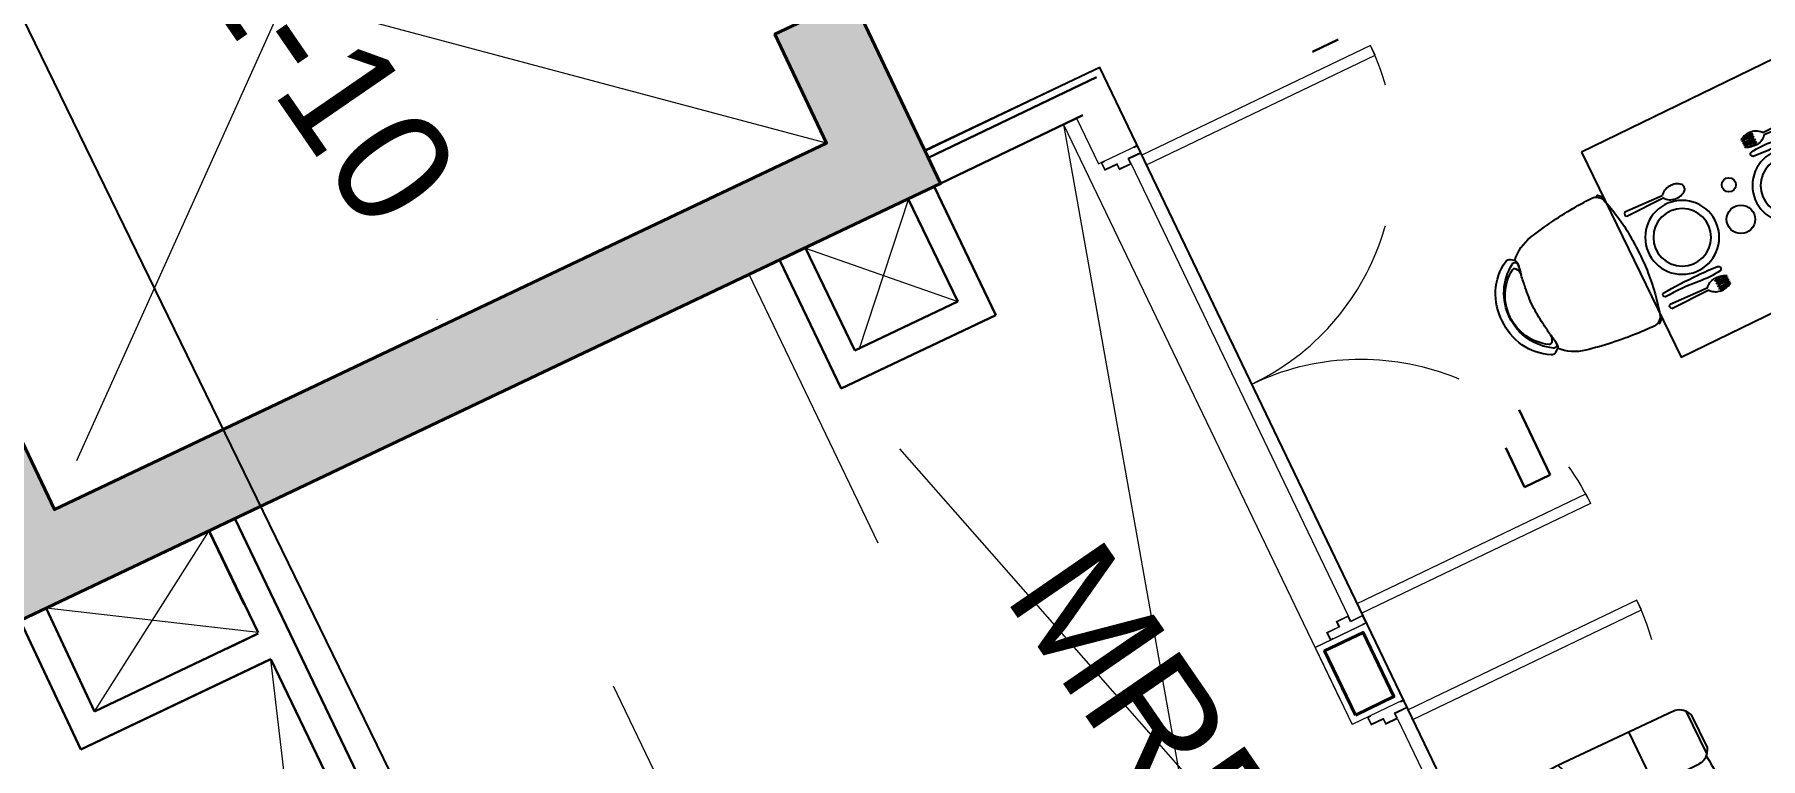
# Model space of a CAD drawing. Header units: millimetres. Extents: x 32582 to 41721, y -247935 to -234947.
# Drawn here: x 37759 to 38365, y -245400 to -245146 of the extents above; entities that cross this region are included whole.
import ezdxf

# ---------------------------------------------------------------- set-up
doc = ezdxf.new("R2010")
doc.units = ezdxf.units.MM
doc.header["$LTSCALE"] = 300
doc.header["$MEASUREMENT"] = 0
for name, pattern in [('DGN Style 2', [4.165224, 2.499135, -1.66609]), ('DGN Style 4', [1.902655, 0.950733, -0.475367, 0.001188, -0.475367]), ('TDME_FASHION_L2$0$DGN Style 2', [4.165224, 2.499135, -1.66609]), ('TDME_FASHION_L3$0$DGN Style 2', [4.165224, 2.499135, -1.66609]), ('TDME_Fave_Core_L3$0$DGN Style 2', [4.165224, 2.499135, -1.66609])]:
    doc.linetypes.add(name, pattern=pattern)
for name, color, linetype in [('1', 1, 'Continuous'), ('I-FURNITURE', 2, 'Continuous'), ('I-TXTDIM-GRID', 1, 'Continuous'), ('Szechuan Plan final plan$0$I-FURN', 1, 'Continuous')]:
    doc.layers.add(name, color=color, linetype=linetype)
for name, color, linetype, lineweight in [('A-_FNSH----_H-', 8, 'Continuous', 0), ('G-GRID_A', 1, 'DGN Style 4', 0), ('MINORTEXT', 1, 'Continuous', 13), ('STRUCTURES', 3, 'DGN Style 2', 0), ('TDME_FASHION_L2$0$A-_SLABOPEN_E-', 8, 'TDME_FASHION_L2$0$DGN Style 2', 0), ('TDME_FASHION_L3$0$A-_CONC----_E-', 3, 'Continuous', 40), ('TDME_FASHION_L3$0$A-_DOOR----_E-', 1, 'Continuous', 13), ('TDME_FASHION_L3$0$A-_FLORPATT_E-', 8, 'Continuous', 13), ('TDME_FASHION_L3$0$A-_FNSH----_E-', 7, 'Continuous', 13), ('TDME_FASHION_L3$0$A-_SLABOPEN_E-', 8, 'TDME_FASHION_L3$0$DGN Style 2', 0), ('TDME_FASHION_L3$0$A-_WALL----_E-', 1, 'Continuous', 30), ('TDME_Fave_column_L3$0$A-_CONC----_E-', 3, 'Continuous', 40), ('TDME_Fave_Core_L3$0$A-_SLABOPEN_E-', 8, 'TDME_Fave_Core_L3$0$DGN Style 2', 0)]:
    doc.layers.add(name, color=color, linetype=linetype, lineweight=lineweight)
doc.styles.add('MINORTEXT', font='arial.ttf', dxfattribs={"height": 0.36})

# ---------------------------------------------------------------- blocks, each defined once
blk = doc.blocks.new('TDME_FASHION_L3$0$Doors_MR')
at = {"layer": 'TDME_FASHION_L3$0$A-_DOOR----_E-', "extrusion": (-3.1999e-12, -2.0425e-12, -1)}
for p, q in [((0, 0), (30, 0)), ((0, -12), (0, 0)), ((0, 0), (0, 0)), ((30, 0), (30, -47)), ((1860, 0), (1830, 0)), ((1830, 0), (1830, -47)), ((1860, -12), (1860, 0)), ((1860, 0), (1860, 0)), ((2, -12), (0, -12)), ((28, -2), (1.9, -2)), ((1.9, -2), (2, -2)), ((2, -2), (2, -12)), ((28, -49), (28, -2)), ((48, -49), (28, -49)), ((30, -47), (50, -47)), ((48, -91), (48, -49)), ((50, -47), (50, -93)), ((1830, -47), (1810, -47)), ((1810, -47), (1810, -93)), ((1812, -91), (1812, -49)), ((1812, -49), (1832, -49)), ((1832, -49), (1832, -2)), ((1832, -2), (1858.1, -2)), ((1858.1, -2), (1858, -2)), ((1858, -2), (1858, -12)), ((1858, -12), (1860, -12)), ((28, -138), (28, -91)), ((28, -91), (48, -91)), ((50, -93), (30, -93)), ((30, -93), (30, -140)), ((1810, -93), (1830, -93)), ((1832, -91), (1812, -91)), ((1830, -93), (1830, -140)), ((1832, -138), (1832, -91)), ((0, -140), (0, -128)), ((0, -128), (2, -128)), ((30, -140), (0, -140)), ((2, -138), (1.9, -138)), ((1.9, -138), (28, -138)), ((2, -128), (2, -138)), ((1830, -140), (1860, -140)), ((1858.1, -138), (1832, -138)), ((1860, -128), (1858, -128)), ((1858, -128), (1858, -138)), ((1858, -138), (1858.1, -138)), ((1860, -140), (1860, -128))]:
    blk.add_line(p, q, dxfattribs=at)
at = {"layer": 'TDME_FASHION_L3$0$A-_DOOR----_E-'}
for p, q in [((38, -1030, 0), (37.9, -140, 0)), ((37.9, -140, 0), (75.9, -140, 0)), ((75.9, -140, 0), (76, -1030, 0)), ((1784.1, -140, 0), (1784, -1030, 0)), ((1822.1, -140, 0), (1784.1, -140, 0)), ((1822, -1030, 0), (1822.1, -140, 0)), ((76, -1030, 0), (38, -1030, 0)), ((1784, -1030, 0), (1822, -1030, 0))]:
    blk.add_line(p, q, dxfattribs=at)
at = {"layer": 'TDME_FASHION_L3$0$A-_DOOR----_E-', "linetype": 'TDME_FASHION_L3$0$DGN Style 2', "extrusion": (3.19986e-12, -2.04249e-12, -1)}
blk.add_ellipse((28, -138), major_axis=(885.8, -172.2, 0), ratio=0.988071, start_param=6.091196, end_param=7.653103, dxfattribs=at)
at = {"layer": 'TDME_FASHION_L3$0$A-_DOOR----_E-', "linetype": 'TDME_FASHION_L3$0$DGN Style 2'}
blk.add_ellipse((1832, -138), major_axis=(-885.8, -172.2, 0), ratio=0.988071, start_param=6.091196, end_param=7.653103, dxfattribs=at)
blk = doc.blocks.new('Szechuan Plan final plan$0$A$C6E7559BB')
at = {"layer": 'Szechuan Plan final plan$0$I-FURN'}
for p, q in [((-244.3, 90.6), (-242.3, 90.6)), ((-237, 90.6), (-234.6, 90.6)), ((-228.3, 90.6), (-225.2, 90.6)), ((-218.8, 90.6), (-216.4, 90.6)), ((-211.1, 90.6), (-209.1, 90.6)), ((-247.7, 42.1), (-241.1, 42.1)), ((-235.4, 42.1), (-230.2, 42.1)), ((-231.5, -157.9), (-229.9, 0.5)), ((-223.3, 42.1), (-218, 42.1)), ((-221.3, 0.7), (-214.6, -157.4)), ((-212.3, 42.1), (-205.8, 42.1))]:
    blk.add_line(p, q, dxfattribs=at)
for points in [[(-254.3, 42.1, -0.127139), (-244.3, 90.6, -5.704288)], [(-242.3, 90.6, 0.108023), (-247.7, 42.1, 0.108023)], [(-241.1, 42.1, -0.087751), (-237, 90.6)], [(-235.4, 42.1, -0.082168), (-234.6, 90.6)], [(-228.3, 90.6, 0.020221), (-230.2, 42.1, 0.036122)], [(-225.2, 90.6, -0.020221), (-223.3, 42.1, -0.036122)], [(-218, 42.1, 0.082168), (-218.8, 90.6)], [(-212.3, 42.1, 0.087751), (-216.4, 90.6)], [(-211.1, 90.6, -0.108023), (-205.8, 42.1, -0.108023)], [(-199.2, 42.1, 0.127139), (-209.1, 90.6, 5.704288)], [(-163.1, -162.7, 0.01574), (-159, -10, 0.021051), (-163.2, 74, 0.836419), (-182.2, 75.6, 0.057149), (-182.8, -17.5, -0.037914), (-180, -161, 0.573135), (-163.1, -162.7, -0.221551)]]:
    blk.add_lwpolyline(points, format="xyb", dxfattribs=at)
blk.add_lwpolyline([(177.8, -162.6, -0.278334), (169.2, -157.9), (170.8, 0.5, -0.425938), (159.4, 88.4, -0.191265), (172.8, 93.4, -0.191265), (186.3, 89.1, -0.425938), (179.4, 0.7), (186.1, -157.4, -0.278334)], format="xyb", close=True, dxfattribs=at)
for radius in [144.3, 112.5]:
    blk.add_circle((0, 0), radius, dxfattribs=at)
for centre, radius, start, end in [((-193.3, 49.9), 61.5, 187.37361, 233.51557), ((-260.3, 48.3), 61.5, 309.35464, 354.20087), ((-223.3, -153.1), 9.45, 210.18254, 272.39733), ((-223, -153.1), 9.45, 270.47288, 332.68767)]:
    blk.add_arc(centre, radius, start, end, dxfattribs=at)
blk = doc.blocks.new('A$C2F5B72BF')
at = {"layer": 'I-FURNITURE', "color": 1}
for p, q in [((120.5, 432, 4935.8), (131.8, 422.8, 4935.8)), ((120.5, 68.3, 4935.8), (131.8, 77.5, 4935.8))]:
    blk.add_line(p, q, dxfattribs=at)
at = {"layer": 'I-FURNITURE', "color": 1, "elevation": 4935.8}
for points in [[(488, 495.6), (493.8, 500.3), (504.7, 489.7), (500.9, 484.9)], [(488, 4.6), (493.8, 0), (504.7, 10.6), (500.9, 15.4)]]:
    blk.add_lwpolyline(points, dxfattribs=at)
at = {"layer": 'I-FURNITURE', "color": 1}
for centre, radius, start, end in [((498.8, -827.1, 4935.8), 1327.7, 93.9233, 102.19866), ((581.4, -2895.6, 4935.8), 3397.5, 91.8502, 92.92605), ((469.6, 460.7, 4935.8), 39.5, 23.23525, 86.91161), ((199.7, 257.9, 4935.8), 199.8, 119.20525, 182.23339), ((111, 414.5, 4935.8), 19.9, 61.59678, 116.35963), ((248.8, 317.9, 4935.8), 155.7, 101.28928, 138.19778), ((-190.4, 269.3, 4935.8), 726.4, 4.08371, 16.54994), ((219.6, 251.8, 4935.8), 190.8, 121.57307, 180.48651), ((203.1, 251, 4935.8), 172.1, 122.45066, 180.27992), ((115.5, 387.3, 4935.8), 10.1, 43.36483, 118.09788), ((125.7, 406.2, 4935.8), 10.1, 3.3248, 126.10484), ((91.7, 371, 4935.8), 38.9, 353.23232, 36.79243), ((3201.5, -84, 4935.8), 3104, 171.65752, 172.51548), ((-34.7, 409.1, 4935.8), 170.4, 345.48786, 359.20686), ((118.4, 410.3, 4935.8), 18.3, 357.43714, 42.98217), ((-13, 413, 4935.8), 149.6, 349.23081, 358.65616), ((732.4, 241, 4935.8), 613.7, 172.571, 179.14929), ((-353.8, 256.9, 4935.8), 890.3, 359.56412, 4.13251), ((199.7, 242.4, 4935.8), 199.8, 177.76661, 240.79475), ((219.6, 248.5, 4935.8), 190.8, 179.51349, 238.42693), ((203.1, 249.3, 4935.8), 172.1, 179.72008, 237.54934), ((732.4, 259.3, 4935.8), 613.7, 180.85071, 187.429), ((-353.8, 243.4, 4935.8), 890.3, 355.86749, 0.43588), ((91.7, 129.3, 4935.8), 38.9, 323.20757, 6.76768), ((3201.5, 584.2, 4935.8), 3104, 187.48452, 188.34248), ((-34.7, 91.2, 4935.8), 170.4, 0.79314, 14.51214), ((-190.4, 230.9, 4935.8), 726.4, 343.45006, 355.91629), ((111, 85.8, 4935.8), 19.9, 243.64037, 298.40322), ((115.5, 113, 4935.8), 10.1, 241.90212, 316.63517), ((125.7, 94.1, 4935.8), 10.1, 233.89516, 356.6752), ((118.4, 90, 4935.8), 18.3, 317.01783, 2.56286), ((248.8, 182.4, 4935.8), 155.7, 221.80222, 258.71072), ((-13, 87.3, 4935.8), 149.6, 1.34384, 10.76919), ((498.8, 1327.4, 4935.8), 1327.7, 257.80134, 266.0767), ((581.4, 3395.9, 4935.8), 3397.5, 267.07395, 268.1498), ((469.6, 39.6, 4935.8), 39.5, 273.08839, 336.76475)]:
    blk.add_arc(centre, radius, start, end, dxfattribs=at)
blk = doc.blocks.new('A$C18D76A29')
at = {"layer": '1', "color": 1, "linetype": 'Continuous'}
for p, q in [((336.7, 543.3), (303.2, 835.6)), ((437.1, 842.1), (830, 842.1)), ((583.1, 842.1), (583.1, 543.3)), ((830, 842.1), (830, 534.4)), ((830, 842.1), (830, 534.4)), ((830, 842.1), (830, 534.4)), ((830, 842.1), (830, 534.4)), ((1222.9, 842.1), (830, 842.1)), ((830, 842.1), (830, 534.4)), ((830, 842.1), (830, 534.4)), ((830, 842.1), (830, 534.4)), ((830, 842.1), (830, 534.4)), ((1076.9, 842.1), (1076.9, 543.3)), ((1323.3, 543.3), (1356.8, 835.6)), ((255.4, 510.6), (105.6, 746.4)), ((1404.6, 510.6), (1554.4, 746.4)), ((0, 502.3), (7, 54.3)), ((217.6, 419), (0, 502.3)), ((441, 543.3), (337.8, 543.3)), ((830, 543.3), (437.1, 543.3)), ((830, 543.3), (1222.9, 543.3)), ((830, 534.4), (830, 1)), ((830, 534.4), (830, 1)), ((830, 534.4), (830, 1)), ((830, 534.4), (830, 1)), ((830, 534.4), (830, 1)), ((830, 534.4), (830, 1)), ((830, 534.4), (830, 1)), ((830, 534.4), (830, 1)), ((1219, 543.3), (1322.2, 543.3)), ((1442.4, 419), (1660, 502.3)), ((1660, 502.3), (1653, 54.3)), ((217.6, 419), (213.5, 54.6)), ((1442.4, 419), (1446.5, 54.6)), ((217.6, 227.8), (4.4, 227.8)), ((1442.4, 227.8), (1655.6, 227.8)), ((192.9, 14.5), (27.3, 14.7)), ((46.7, 4.5), (173.9, 4.5)), ((1467.1, 14.5), (1632.7, 14.7)), ((1613.3, 4.5), (1486.1, 4.5))]:
    blk.add_line(p, q, dxfattribs=at)
for centre, radius, start, end in [((334.8, 502.3), 334.8, 95.42237, 180.00001), ((441, -622.1), 1464.2, 90, 95.40226), ((1219, -622.1), 1464.2, 84.59774, 90), ((1325.2, 502.3), 334.8, 359.99999, 84.57763), ((337.8, 423), 120.3, 90, 181.89108), ((1322.2, 423), 120.3, 358.10892, 90), ((57.1, 55), 50.1, 180.00001, 247.06597), ((110.3, 148.2), 157.2, 238.14889, 246.14237), ((110.3, 148.2), 157.2, 293.85763, 301.71369), ((163.4, 55), 50.1, 293.30305, 0), ((713.1, 6850), 6850, 265.6926, 270.97805), ((946.9, 6850), 6850, 269.02195, 274.3074), ((1496.6, 55), 50.1, 180, 246.69695), ((1549.7, 148.2), 157.2, 238.28631, 246.14237), ((1549.7, 148.2), 157.2, 293.85763, 301.85111), ((1602.9, 55), 50.1, 292.93403, 359.99999)]:
    blk.add_arc(centre, radius, start, end, dxfattribs=at)

msp = doc.modelspace()

# ---------------------------------------------------------------- hatches: boundary and pattern name
at = {"layer": 'A-_FNSH----_H-'}
h = msp.add_hatch(dxfattribs=at)
h.set_pattern_fill('ANSI31', color=254, scale=0.1, angle=8.55838)
h.set_pattern_definition([(53.5583798532953, (-7346165.434784, -283285292.375552), (-0.01005578150568927, 0.00742504264700464), [])])
h.paths.add_polyline_path([(38045.72, -245132.68), (38076.75, -245198.02), (37751.57, -245352.47), (37720.53, -245287.13), (37747.63, -245274.25), (37765.8, -245312.5), (38036.78, -245183.8), (38018.62, -245145.55)])

# ---------------------------------------------------------------- linework, layer by layer
at = {"layer": 'Defpoints', "color": 4}
msp.add_lwpolyline([(38576.95, -246828.31), (36978.74, -243546.55), (38963.51, -242579.98), (40561.72, -245861.73)], close=True, dxfattribs=at)
at = {"layer": 'G-GRID_A'}
msp.add_line((38579.43, -246660.76), (37003.55, -243377.95), dxfattribs=at)
at = {"layer": 'I-FURNITURE', "color": 1, "elevation": -0.01}
msp.add_lwpolyline([(39738.7, -244854.79), (39966.64, -245323.46), (39833.65, -245388.25), (39830.77, -245469.72, 0.115658), (38210.58, -245803.42), (38147.06, -245664.84), (38333.34, -245575.42), (38132.61, -245157.26), (38071.24, -245186.41), (37710.63, -244432.52), (37554.16, -244507.63), (37463.97, -244319.75), (37523.77, -244273.97), (37473.79, -244208.84, -0.077981), (39208.31, -243307.89), (39417.66, -243737.75), (39240.01, -243824.26), (39374.46, -244106.38), (39300.4, -244142.4), (39433.81, -244416.68), (39508, -244380.59), (39664.31, -244701.93)], format="xyb", dxfattribs=at)
at = {"layer": 'I-FURNITURE', "elevation": 0}
msp.add_lwpolyline([(38301.66, -245187.02), (38336.69, -245258.94), (38408.61, -245223.92), (38373.58, -245151.99)], close=True, dxfattribs=at)
at = {"layer": 'I-FURNITURE', "color": 2}
for centre, radius in [((38353.4, -245198.44, 0), 2.5), ((38357.63, -245210.56, 0), 5)]:
    msp.add_circle(centre, radius, dxfattribs=at)
at = {"layer": 'STRUCTURES', "color": 3, "ltscale": 0.3}
for p, q in [((38119.9, -245177.23), (38309.94, -245572.7)), ((38217.24, -245662.15), (38009.57, -245229.99)), ((38319.39, -246359.55), (37820.29, -245320.94))]:
    msp.add_line(p, q, dxfattribs=at)
at = {"layer": 'TDME_FASHION_L2$0$A-_SLABOPEN_E-', "linetype": 'ByBlock'}
msp.add_line((37841.56, -245365.08), (37889.3, -245770.24, 0), dxfattribs=at)
at = {"layer": 'TDME_FASHION_L3$0$A-_CONC----_E-', "elevation": 0}
msp.add_lwpolyline([(38222.35, -245384.64), (38235.87, -245378.14), (38225.05, -245355.61), (38211.53, -245362.1)], close=True, dxfattribs=at)
at = {"layer": 'TDME_FASHION_L3$0$A-_FLORPATT_E-'}
for p, q in [((38143.65, -245191.13, 0), (38219.82, -245349.8, 0)), ((38237.15, -245385.89, 0), (38313.37, -245544.74, 0))]:
    msp.add_line(p, q, dxfattribs=at)
at = {"layer": 'TDME_FASHION_L3$0$A-_FNSH----_E-'}
for p, q in [((38071.36, -245186.66), (38132.61, -245157.26)), ((38132.61, -245157.26), (38145.73, -245184.59)), ((38124.5, -245175.02, 0), (38132.21, -245191.08, 0)), ((38132.21, -245191.08, 0), (38145.73, -245184.59, 0)), ((38226.22, -245352.27, 0), (38208.19, -245360.93, 0)), ((38208.19, -245360.93, 0), (38226.22, -245352.27, 0)), ((38226.22, -245352.27, 0), (38239.2, -245379.32, 0)), ((38208.19, -245360.93, 0), (38221.17, -245387.97, 0)), ((38239.2, -245379.32, 0), (38221.17, -245387.97, 0))]:
    msp.add_line(p, q, dxfattribs=at)
at = {"layer": 'TDME_FASHION_L3$0$A-_SLABOPEN_E-', "linetype": 'Continuous'}
for p, q in [((38065.47, -245203.4), (38048.04, -245256.41)), ((38065.47, -245203.4), (38048.04, -245256.41)), ((38029.39, -245220.68), (38082.78, -245239.46)), ((38029.39, -245220.68), (38082.78, -245239.46)), ((37779.85, -245383.32), (37820.11, -245319.92)), ((37837.27, -245355.68), (37762.86, -245347.11))]:
    msp.add_line(p, q, dxfattribs=at)
at = {"layer": 'TDME_FASHION_L3$0$A-_WALL----_E-'}
for p, q in [((38207.27, -245151.76, 0), (38216.29, -245147.43, 0)), ((38072.43, -245188.92), (38131.44, -245160.6)), ((38076.72, -245197.96), (38126.75, -245173.94)), ((38076.72, -245197.96), (38072.43, -245188.92)), ((38074.47, -245199.04), (38096.14, -245244.18)), ((38074.47, -245199.04), (38096.14, -245244.18)), ((38065.45, -245203.37), (38082.78, -245239.46)), ((38065.45, -245203.37), (38082.78, -245239.46)), ((38029.39, -245220.68), (38046.64, -245256.62)), ((38029.39, -245220.68), (38046.64, -245256.62)), ((38020.38, -245225), (38041.94, -245269.92)), ((38020.38, -245225), (38041.94, -245269.92)), ((38046.64, -245256.62), (38082.78, -245239.46)), ((38046.64, -245256.62), (38082.78, -245239.46)), ((38041.94, -245269.92), (38096.14, -245244.18)), ((38041.94, -245269.92), (38096.14, -245244.18)), ((38279.76, -245277.45), (38290.72, -245300.27)), ((38275.08, -245290.79), (38281.7, -245304.6)), ((38281.7, -245304.6, 0), (38290.72, -245300.27, 0)), ((37829.14, -245315.63), (37820.11, -245319.92)), ((37820.11, -245319.92), (37837.27, -245355.68)), ((37820.11, -245319.92), (37837.27, -245355.68)), ((37820.11, -245319.92), (37837.27, -245355.68)), ((37829.14, -245315.63), (38019.5, -245712.18)), ((37779.85, -245383.32), (37762.86, -245347.12)), ((37779.86, -245383.33), (37762.86, -245347.12)), ((37775.07, -245396.66), (37753.93, -245351.62)), ((37775.07, -245396.67), (37753.93, -245351.62)), ((37779.85, -245383.32), (37837.33, -245356.02)), ((37826.45, -245361.19), (37837.33, -245356.02)), ((38225.05, -245355.61, 0), (38235.87, -245378.14, 0)), ((37775.07, -245396.66), (37841.74, -245364.99)), ((37775.07, -245396.66), (37841.66, -245365.04)), ((37841.74, -245364.99), (38010.48, -245716.51))]:
    msp.add_line(p, q, dxfattribs=at)
at = {"layer": 'TDME_Fave_column_L3$0$A-_CONC----_E-'}
msp.add_lwpolyline([(38045.72, -245132.68), (38076.75, -245198.02), (37751.57, -245352.47), (37720.53, -245287.13), (37747.63, -245274.25), (37765.8, -245312.5), (38036.78, -245183.8), (38018.62, -245145.55)], close=True, dxfattribs=at)
at = {"layer": 'TDME_Fave_Core_L3$0$A-_SLABOPEN_E-', "lineweight": 0, "ltscale": 0.5}
for p, q in [((37927.38, -244953.46), (37765.8, -245312.5)), ((38036.78, -245183.8), (37656.4, -245082.16)), ((38119.9, -245177.23), (38199.86, -245625.6)), ((38309.94, -245572.7), (38009.1, -245230.42))]:
    msp.add_line(p, q, dxfattribs=at)

# ---------------------------------------------------------------- block references
at = {"layer": 'I-FURNITURE', "color": 2, "extrusion": (0, 0, -1), "zscale": -0.08999999999999997}
for p, xscale, yscale, rotation in [((-38374.64, -245198.69, 0), 0.08999999999700711, 0.08999999999700711, 243.9503431782087), ((-38337.03, -245216.89, 0), 0.08999999999700715, 0.08999999999700715, 63.9503431782088)]:
    msp.add_blockref('Szechuan Plan final plan$0$A$C6E7559BB', p, dxfattribs=dict(at, xscale=xscale, yscale=yscale, rotation=rotation))
at = {"layer": 'I-FURNITURE', "xscale": -0.1, "yscale": 0.1, "zscale": 0.1, "rotation": 115.9660409952241}
msp.add_blockref('A$C18D76A29', (38338.54, -245380.18), dxfattribs=at)
at = {"layer": 'I-TXTDIM-GRID', "xscale": -0.1, "yscale": 0.1, "zscale": 0.1, "rotation": 205.9660409952229}
msp.add_blockref('A$C2F5B72BF', (38262.93, -245223.75, 0), dxfattribs=at)
at = {"layer": 'TDME_FASHION_L3$0$A-_WALL----_E-', "yscale": 0.1, "zscale": 0.1}
for p, xscale, rotation in [((38213.6, -245358.33, 0), 0.1, 115.642767241602), ((38226.58, -245385.37, 0), -0.1, 115.642801602447), ((37788.43, -245562.43, 0), -0.1, 295.6428016024469)]:
    msp.add_blockref('TDME_FASHION_L3$0$Doors_MR', p, dxfattribs=dict(at, xscale=xscale, rotation=rotation))

# ---------------------------------------------------------------- texts
at = {"layer": 'MINORTEXT', "char_height": 40, "attachment_point": 1, "rotation": 304.52442, "style": 'MINORTEXT'}
for s, insert in [('SE-10', (37821.94, -245065.94)), ('MRF-8', (38131.58, -245320.26))]:
    msp.add_mtext(s, dxfattribs=dict(at, insert=insert))

doc.saveas('drawing.dxf')
